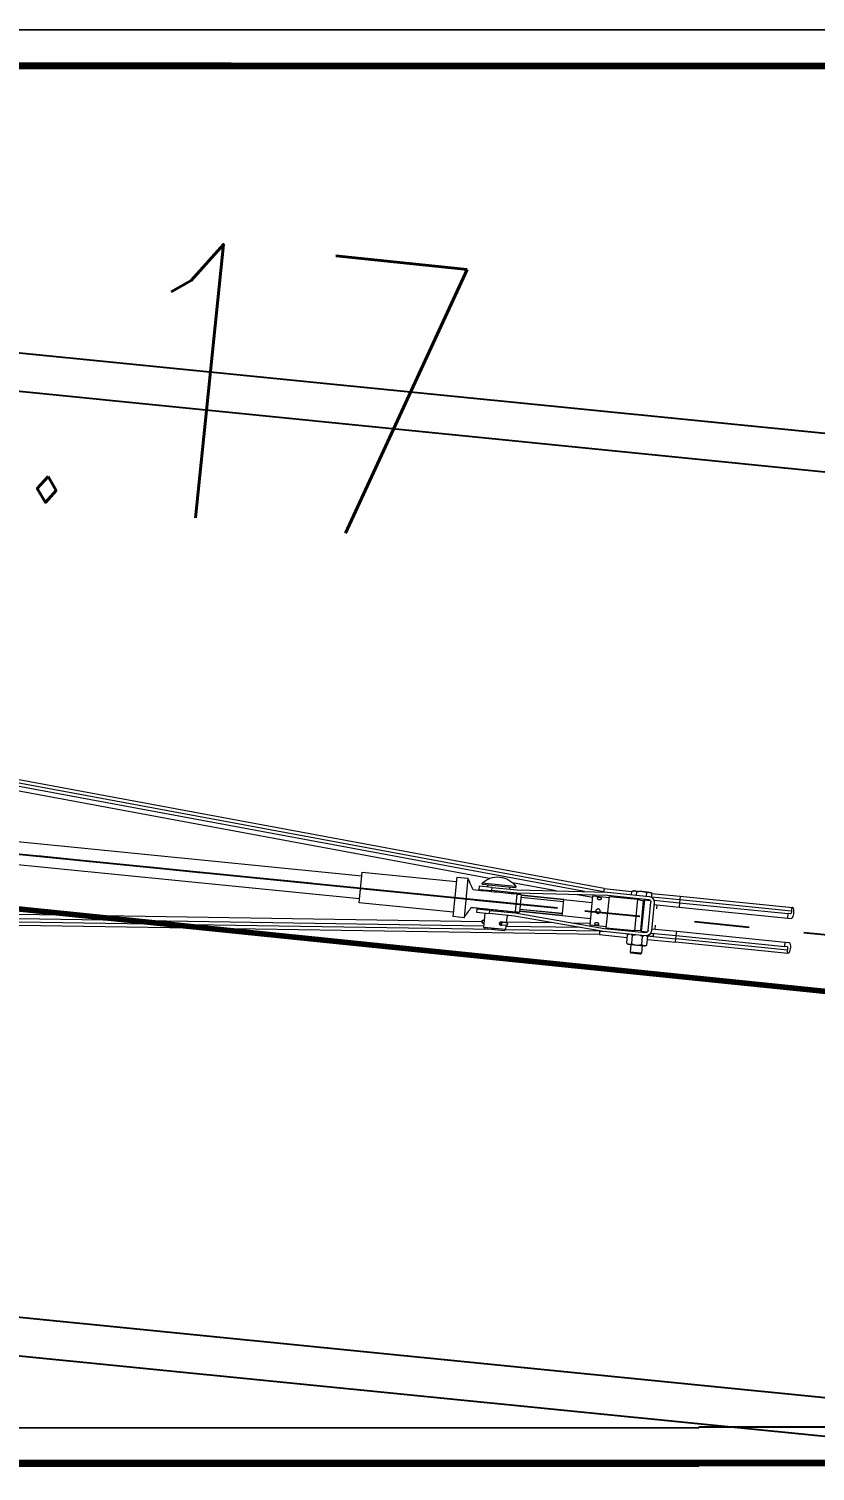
# Model space of a CAD drawing. Header units: millimetres. Extents: x -37020 to 35906, y -101 to 52234.
# Drawn here: x -37.727 to -36.297, y 322.834 to 325.458 of the extents above; entities that cross this region are included whole.
import ezdxf

# ---------------------------------------------------------------- set-up
doc = ezdxf.new("R2010")
doc.units = ezdxf.units.MM
doc.header["$PDMODE"] = 35
doc.header["$PDSIZE"] = 1
for name, pattern in [('CENTROX2', [101.6, 63.5, -12.7, 12.7, -12.7]), ('DASHED2', [0.375, 0.25, -0.125]), ('TRAZO_Y_PUNTO2', [12.7, 6.35, -3.175, 0, -3.175])]:
    doc.linetypes.add(name, pattern=pattern)
for name, color, linetype in [('Catenaria', 2, 'Continuous'), ('Eje unifilar', 4, 'CENTROX2'), ('M0_EQUIPOS', 2, 'Continuous'), ('ME-RIELES', 240, 'TRAZO_Y_PUNTO2'), ('R10', 240, 'Continuous'), ('unifilar VIAS Ppales', 5, 'DASHED2')]:
    doc.layers.add(name, color=color, linetype=linetype)
doc.styles.add('Romans', font='romans.shx', dxfattribs={"width": 0.8})
doc.styles.get("Standard").update_dxf_attribs({"font": 'arial.ttf'})
doc.dimstyles.get("Standard").update_dxf_attribs({"dimtxt": 0.18, "dimasz": 0.18, "dimexe": 0.18, "dimexo": 0.0625, "dimgap": 0.09, "dimtad": 0, "dimtih": 1, "dimtoh": 1, "dimdec": 4, "dimzin": 0, "dimdsep": 46, "dimtxsty": 'Standard', "dimcen": 0.09, "dimadec": 0, "dimazin": 0, "dimtfac": 1, "dimtdec": 4, "dimtofl": 0, "dimtmove": 0, "dimatfit": 3, "dimfxl": 1, "dimtolj": 1, "dimtzin": 0, "dimarcsym": 0})

# ---------------------------------------------------------------- blocks, each defined once
blk = doc.blocks.new('enlace tol')
at = {"layer": 'Eje unifilar'}
blk.add_line((-7125.4, -43306.6, -11480), (6097.6, -44628.9, -11480), dxfattribs=at)
blk = doc.blocks.new('A$C3C3C2E3F')
at = {"layer": 'M0_EQUIPOS', "color": 1, "linetype": 'Continuous', "lineweight": 15}
for p, q in [((-21, -1.7), (-21, -104.3)), ((-18, -2.3), (-18, -104.3)), ((-15, -2.9), (-15, -5.1)), ((-15, -5.1), (-11, -5.1)), ((-15, -104.3), (-15, -5.1)), ((-11, -5.1), (-11, -1.7)), ((-11, -104.3), (-11, -5.1)), ((11, -5.1), (11, -1.7)), ((11, -104.3), (11, -5.1)), ((11, -5.1), (15, -5.1)), ((15, -2.9), (15, -5.1)), ((15, -104.3), (15, -5.1)), ((18, -104.3), (18, -2.3)), ((21, -104.3), (21, -1.7)), ((-21, -104.3), (-18, -104.3)), ((-21, -130.1), (-21, -104.3)), ((-18, -104.3), (-15, -104.3)), ((-18, -131), (-18, -104.3)), ((-15, -104.3), (-11, -104.3)), ((-15, -127.7), (-15, -104.3)), ((-11, -127.3), (-11, -104.3)), ((15, -104.3), (11, -104.3)), ((11, -127.3), (11, -104.3)), ((18, -104.3), (15, -104.3)), ((15, -127.7), (15, -104.3)), ((21, -104.3), (18, -104.3)), ((18, -130.1), (18, -104.3)), ((21, -130.2), (21, -104.3)), ((-26.3, -130.1), (-27.1, -131.3)), ((-26.3, -130.1), (-18.5, -130.1)), ((-17.8, -131.2), (-18.5, -130.1)), ((-15, -125.3), (-17.8, -125.3)), ((-17.8, -125.3), (-17.8, -130.9)), ((-14.5, -131), (-14.5, -136)), ((13, -127.3), (-13, -127.3)), ((-13, -130.3), (13, -130.3)), ((-7.5, -124.3), (-11, -124.3)), ((7.5, -124.3), (11, -124.3)), ((14.5, -136), (14.5, -131)), ((17.5, -130.1), (21, -130.1)), ((21.7, -131.3), (21, -130.1)), ((-34.1, -134.3), (-35, -135.1)), ((-35, -135.1), (-35, -135.7)), ((-35, -135.7), (-35, -143.5)), ((-35, -143.5), (-34.1, -144.3)), ((-27.1, -134.3), (-34.1, -134.3)), ((-34.1, -134.3), (-34.1, -135)), ((-34.1, -135), (-34.1, -144.3)), ((-34.1, -144.3), (-27.1, -144.3)), ((-27.1, -131.3), (-27.1, -132.4)), ((-27.1, -139.3), (-27.1, -132.4)), ((-27.1, -146.2), (-27.1, -139.3)), ((-26.3, -134.7), (-18.5, -134.7)), ((-26.3, -143.9), (-18.5, -143.9)), ((-18.5, -134.7), (-18, -133.6)), ((-18.5, -143.9), (-18, -141.7)), ((-18, -145.2), (-18.5, -143.9)), ((-18, -132.3), (-18, -170.4)), ((-15, -170.3), (-15, -132.3)), ((-14.5, -136), (-13.5, -137.3)), ((-14.5, -136), (14.5, -136)), ((-13.5, -137.3), (-14.5, -142.6)), ((-14.5, -142.6), (-14.5, -168.3)), ((14.5, -142.6), (-14.5, -142.6)), ((13.5, -137.3), (-13.5, -137.3)), ((13.5, -137.3), (14.5, -136)), ((14.5, -142.6), (13.5, -137.3)), ((14.5, -168.3), (14.5, -142.6)), ((15, -132.3), (15, -170.3)), ((18, -170.4), (18, -132.3)), ((18, -134.7), (21, -134.7)), ((18, -143.9), (21, -143.9)), ((21.7, -132.4), (21.7, -131.3)), ((21.7, -132.4), (21.7, -139.3)), ((21.7, -146.2), (21.7, -139.3)), ((-27.1, -147.3), (-27.1, -146.2)), ((-27.1, -147.3), (-26.3, -148.5)), ((-26.3, -148.5), (-18.5, -148.5)), ((-21, -173.9), (-21, -148.5)), ((-18.5, -148.5), (-18, -147.6)), ((18, -148.5), (21, -148.5)), ((21, -148.5), (21.7, -147.3)), ((21, -173.9), (21, -148.4)), ((21.7, -147.3), (21.7, -146.2)), ((-18, -170.4), (-12, -252.4)), ((-18, -174), (-18, -170.4)), ((-9, -252.3), (-15, -170.3)), ((-14.5, -168.3), (14.5, -168.3)), ((-13.5, -168.3), (-13.5, -183.3)), ((15, -170.3), (9, -252.3)), ((12, -252.4), (18, -170.4)), ((13.5, -183.3), (13.5, -168.3)), ((18, -174), (18, -170.4)), ((-21, -173.9), (-75, -813.9)), ((-18, -174), (-25.2, -259.5)), ((-17.7, -174), (-18, -174)), ((-13.5, -183.3), (13.5, -183.3)), ((-11.7, -183.3), (-12.9, -197.8)), ((-7.5, -183.3), (-7.5, -209.3)), ((7.5, -209.3), (7.5, -183.3)), ((11.8, -183.3), (13, -197.8)), ((18, -174), (17.8, -174)), ((18, -174), (72, -814)), ((21, -173.9), (75, -813.9)), ((-16.4, -191.4), (-22.1, -259.3)), ((16.5, -191.4), (69, -814.1)), ((-7.5, -209.3), (-7.5, -248.3)), ((-7.5, -209.3), (-2.2, -209.3)), ((-7.4, -209.3), (-7.4, -248.3)), ((-7.2, -209.3), (-7.2, -248.3)), ((-5.5, -209.3), (-5.5, -248.3)), ((-5.4, -209.3), (-5.4, -248.3)), ((-2.2, -209.3), (7.5, -209.3)), ((5.5, -209.3), (5.5, -248.3)), ((5.6, -248.3), (5.6, -209.3)), ((7.3, -209.3), (7.3, -248.3)), ((7.5, -248.3), (7.5, -209.3)), ((7.5, -209.3), (7.5, -248.3)), ((-14.5, -216.9), (-18.1, -259.3)), ((14.6, -216.9), (18.1, -257.3)), ((8, -248.3), (-8, -248.3)), ((-25, -259.3), (-26, -260.3)), ((-26, -278.3), (-26, -260.3)), ((-21.4, -259.3), (-25, -259.3)), ((-25, -259.3), (-25, -279.3)), ((-21.4, -259.3), (-21.4, -262.5)), ((-21.4, -259.4), (-21.4, -262.4)), ((-12, -259.3), (-18.5, -259.3)), ((-18.5, -259.3), (-18.5, -262.5)), ((-18.5, -262.4), (-18.5, -259.4)), ((-12, -252.4), (-12, -275.3)), ((-9, -275.3), (-9, -252.3)), ((-8, -259.3), (-9, -259.3)), ((8, -252.4), (-8, -252.4)), ((9, -259.3), (8, -259.3)), ((9, -252.3), (9, -275.3)), ((12, -275.3), (12, -252.4)), ((14, -259.3), (12, -259.3)), ((14, -261.1), (14, -254.3)), ((14, -284.3), (14, -261.1)), ((14.9, -253.9), (14.9, -260.9)), ((14.9, -260.9), (14.9, -284.6)), ((-26, -268.8), (-72, -814)), ((-21.4, -262.4), (-21.4, -263.1)), ((-21.4, -262.5), (-21.4, -263.1)), ((-21.4, -263.1), (-21.4, -264.7)), ((-21.4, -263.1), (-21.4, -263.1)), ((-21.4, -263.1), (-21.4, -264.7)), ((-18.5, -263.1), (-18.5, -262.4)), ((-18.5, -262.5), (-18.5, -263.1)), ((-18.5, -264.6), (-18.5, -263.1)), ((-18.5, -263.1), (-18.5, -263.1)), ((-18.5, -263.1), (-18.5, -264.7)), ((-12, -275.3), (-9, -275.3)), ((-12, -287.3), (-12, -275.3)), ((-9, -275.3), (-9, -287.3)), ((9, -275.3), (12, -275.3)), ((9, -287.3), (9, -275.3)), ((12, -275.3), (12, -287.3)), ((-23.8, -279.3), (-69, -814.1)), ((-20, -281.2), (-65, -814.3)), ((-26, -278.3), (-25, -279.3)), ((-25, -279.3), (-12, -279.3)), ((-21.4, -279.3), (-21.4, -280.3)), ((-21.4, -279.3), (-21.4, -280.3)), ((-21.1, -281.2), (-18.8, -281.2)), ((-18.5, -280.3), (-18.5, -279.3)), ((-18.5, -279.3), (-18.5, -280.3)), ((-9, -287.3), (-12, -287.3)), ((-9, -279.3), (-8, -279.3)), ((8, -279.3), (9, -279.3)), ((12, -287.3), (9, -287.3)), ((12, -279.3), (14, -279.3)), ((19.8, -278.4), (65, -814.3)), ((-18, -298), (-18, -308.3)), ((18, -298), (-18, -298)), ((18, -308.3), (18, -298)), ((0, -308.3), (-18, -308.3)), ((-14, -308.3), (-14, -394.3)), ((18, -308.3), (0, -308.3)), ((14, -394.3), (14, -308.3)), ((-14, -394.3), (14, -394.3)), ((-10.5, -394.3), (-10.5, -394.4)), ((-10.5, -394.3), (-10.5, -969.3)), ((-10.5, -394.4), (10.5, -394.4)), ((10.5, -394.4), (10.5, -394.3)), ((10.5, -969.3), (10.5, -394.3))]:
    blk.add_line(p, q, dxfattribs=at)
at = {"layer": 'M0_EQUIPOS', "color": 1, "linetype": 'Continuous', "lineweight": 15, "flags": 128}
for points in [[(-11, -1.7), (-11.2, -1.2), (-11.7, -0.8), (-12.7, -0.4), (-13.9, -0.1), (-15.2, 0), (-16.7, 0), (-18, -0.1), (-19.2, -0.4), (-20.2, -0.8), (-20.8, -1.2), (-21, -1.7)], [(11, -1.7), (11.3, -1.2), (11.8, -0.8), (12.8, -0.4), (14, -0.1), (15.3, 0), (16.8, 0), (18.1, -0.1), (19.3, -0.4), (20.3, -0.8), (20.8, -1.2), (21, -1.7)], [(-21, -1.7), (-20.9, -1.9), (-20.7, -2), (-20.4, -2.2), (-20, -2.3), (-19.5, -2.4), (-19, -2.4), (-18.4, -2.4), (-18, -2.3)], [(-18, -2.3), (-17.5, -2.2), (-17, -2.2), (-16.4, -2.2), (-16, -2.3), (-15.5, -2.4), (-15.2, -2.5), (-15, -2.7), (-15, -2.9)], [(18, -2.3), (17.6, -2.2), (17, -2.2), (16.5, -2.2), (16, -2.3), (15.6, -2.4), (15.3, -2.5), (15.1, -2.7), (15, -2.9)], [(21, -1.7), (21, -1.9), (20.8, -2), (20.5, -2.2), (20, -2.3), (19.6, -2.4), (19, -2.4), (18.5, -2.4), (18, -2.3)], [(-18, -174), (-18.3, -174), (-18.7, -174), (-19, -174), (-19.4, -173.9), (-19.8, -173.9), (-20.1, -173.9), (-20.4, -173.9), (-20.6, -173.9), (-20.8, -173.9), (-20.9, -173.9), (-21, -173.9)], [(21, -173.9), (21, -173.9), (20.9, -173.9), (20.8, -173.9), (20.6, -173.9), (20.3, -173.9), (20, -173.9), (19.7, -173.9), (19.4, -173.9), (19, -174), (18.7, -174), (18.4, -174), (18, -174)]]:
    blk.add_lwpolyline(points, dxfattribs=at)
at = {"layer": 'M0_EQUIPOS', "color": 1, "linetype": 'Continuous', "lineweight": 15}
for centre, radius, start, end in [((-13, -132.3), 5, 90, 180), ((-13, -132.3), 2, 90, 180), ((13, -132.3), 5, 360, 90), ((13, -132.3), 2, 360, 90), ((-20, -259.6), 1.45, 10.9623, 169.0376), ((-21.2, -259.4), 0.23, 169.0376, 180), ((-18.8, -259.4), 0.23, 360, 10.9623), ((14.5, -254.3), 0.5, 50.1317, 180), ((2, -269.3), 20, 309.8683, 50.1317), ((-20, -262.2), 1.45, 190.9623, 349.0376), ((-20, -262.6), 1.51, 199.4092, 340.5908), ((-18.8, -262.4), 0.23, 349.0376, 360), ((14.5, -284.3), 0.5, 180, 309.8683)]:
    blk.add_arc(centre, radius, start, end, dxfattribs=at)
for centre, major_axis, ratio, start_param, end_param in [((-20, -279.9), (0, 2.16), 0.670309, 1.762125, 2.208164), ((-20, -281.3), (1.45, 0), 0.112121, 0.637368, 2.504225), ((-20, -279.9), (0, 2.16), 0.670309, 4.075021, 4.52106)]:
    blk.add_ellipse(centre, major_axis=major_axis, ratio=ratio, start_param=start_param, end_param=end_param, dxfattribs=at)
for points, knots in [([(-27.1, -132.4), (-27.1, -132.3), (-27, -131.9), (-26.9, -131.1), (-26.5, -130.4), (-26.3, -130.1)], [0, 0, 0, 0, 0.0700772, 0.5307516, 1, 1, 1, 1]), ([(-17.8, -131.7), (-17.9, -131.5), (-18, -131), (-18.3, -130.4), (-18.5, -130.1)], [0, 0, 0, 0, 0.3575199, 1, 1, 1, 1]), ([(21, -130.1), (21, -130.2), (21.5, -131), (21.6, -131.7), (21.7, -132.4)], [0, 0, 0, 0, 0.188731, 1, 1, 1, 1]), ([(-26.3, -134.7), (-26.5, -134.3), (-26.9, -133.5), (-27, -132.8), (-27.1, -132.4)], [0, 0, 0, 0, 0.495437, 1, 1, 1, 1]), ([(-27.1, -139.3), (-27.1, -139.2), (-27, -138.4), (-26.9, -136.8), (-26.5, -135.4), (-26.3, -134.7)], [0, 0, 0, 0, 0.070082, 0.530784, 1, 1, 1, 1]), ([(-26.3, -143.9), (-26.5, -143.2), (-26.9, -141.7), (-27, -140.1), (-27.1, -139.3)], [0, 0, 0, 0, 0.495458, 1, 1, 1, 1]), ([(-27.1, -146.2), (-27, -146), (-27, -145.2), (-26.6, -144.5), (-26.3, -143.9)], [0, 0, 0, 0, 0.268647, 1, 1, 1, 1]), ([(-18, -137), (-18, -136.9), (-18, -136.1), (-18.3, -135.4), (-18.5, -134.7)], [0, 0, 0, 0, 0.070203, 1, 1, 1, 1]), ([(21.7, -132.4), (21.7, -132.5), (21.6, -133.3), (21.3, -134.1), (21, -134.7)], [0, 0, 0, 0, 0.214381, 1, 1, 1, 1]), ([(21, -134.7), (21.2, -135.4), (21.6, -136.9), (21.6, -138.5), (21.7, -139.3)], [0, 0, 0, 0, 0.495458, 1, 1, 1, 1]), ([(21.7, -139.3), (21.7, -139.4), (21.7, -140.2), (21.5, -141.8), (21.1, -143.2), (21, -143.9)], [0, 0, 0, 0, 0.070085, 0.530776, 1, 1, 1, 1]), ([(21, -143.9), (21.2, -144.3), (21.6, -145), (21.6, -145.8), (21.7, -146.2)], [0, 0, 0, 0, 0.495449, 1, 1, 1, 1]), ([(-26.3, -148.5), (-26.4, -148.3), (-26.9, -147.6), (-27, -146.8), (-27.1, -146.2)], [0, 0, 0, 0, 0.257588, 1, 1, 1, 1]), ([(-18.5, -148.5), (-18.4, -148.3), (-18.1, -147.9), (-18, -147.4), (-18, -147.1)], [0, 0, 0, 0, 0.402975, 1, 1, 1, 1]), ([(21.7, -146.2), (21.7, -146.3), (21.7, -146.7), (21.5, -147.5), (21.1, -148.2), (21, -148.5)], [0, 0, 0, 0, 0.070094, 0.530744, 1, 1, 1, 1]), ([(-11.6, -179.3), (-11.5, -179.3), (-11.3, -179.2), (-11, -178.9), (-10.7, -178.4), (-10.5, -177.8), (-10.5, -177.1), (-10.6, -176.4), (-10.9, -175.9), (-11.2, -175.5), (-11.5, -175.3), (-11.9, -175.3), (-12.1, -175.6), (-12.4, -176), (-12.5, -176.6), (-12.5, -177.3), (-12.5, -178), (-12.4, -178.6), (-12.2, -179), (-11.9, -179.3), (-11.7, -179.3), (-11.6, -179.3)], [0, 0, 0, 0, 0.053266, 0.106531, 0.160181, 0.214076, 0.267569, 0.320636, 0.373908, 0.427682, 0.481498, 0.534796, 0.587882, 0.641331, 0.695204, 0.748887, 0.80205, 0.85517, 0.908809, 0.962714, 1, 1, 1, 1]), ([(0, -179.3), (0.3, -179.3), (0.7, -179.2), (1.3, -178.9), (1.8, -178.4), (2, -177.8), (2.1, -177.1), (1.9, -176.4), (1.5, -175.9), (0.9, -175.5), (0.3, -175.3), (-0.4, -175.3), (-1, -175.6), (-1.5, -176), (-1.9, -176.6), (-2, -177.3), (-1.9, -178), (-1.6, -178.6), (-1.1, -179), (-0.5, -179.3), (-0.1, -179.3), (0, -179.3)], [0, 0, 0, 0, 0.053296, 0.106568, 0.160206, 0.214095, 0.267585, 0.320653, 0.373935, 0.427704, 0.481537, 0.53483, 0.587912, 0.641356, 0.695198, 0.748879, 0.802029, 0.855162, 0.908779, 0.962661, 1, 1, 1, 1]), ([(11.7, -179.3), (11.8, -179.3), (12.1, -179.2), (12.3, -178.9), (12.5, -178.4), (12.6, -177.8), (12.6, -177.1), (12.6, -176.4), (12.4, -175.9), (12.2, -175.5), (11.9, -175.3), (11.5, -175.3), (11.2, -175.6), (10.9, -176), (10.7, -176.6), (10.6, -177.3), (10.7, -178), (10.9, -178.6), (11.2, -179), (11.5, -179.3), (11.7, -179.3), (11.7, -179.3)], [0, 0, 0, 0, 0.053266, 0.106559, 0.160209, 0.214096, 0.267588, 0.320656, 0.373937, 0.427725, 0.481506, 0.534854, 0.587921, 0.641359, 0.69523, 0.74891, 0.802068, 0.855204, 0.908819, 0.962727, 1, 1, 1, 1]), ([(-8, -252.4), (-8, -252.1), (-8, -251.4), (-8, -250.3), (-8, -249.2), (-8, -248.4), (-8, -248.3), (-8, -248.3)], [0, 0, 0, 0, 0.098668, 0.252806, 0.421404, 0.675434, 1, 1, 1, 1]), ([(8, -248.3), (8, -248.3), (8, -248.4), (8, -248.8), (8, -249.8), (8, -251), (8, -252), (8, -252.4)], [0, 0, 0, 0, 0.235567, 0.469448, 0.660633, 0.852965, 1, 1, 1, 1]), ([(-8, -292.3), (-8, -287.4), (-8, -277.7), (-8, -264.3), (-8, -256), (-8, -252.4)], [0, 0, 0, 0, 0.362756, 0.727172, 1, 1, 1, 1]), ([(8, -252.4), (8, -255.8), (8, -262.6), (8, -272.7), (8, -282.6), (8, -289), (8, -292.3)], [0, 0, 0, 0, 0.2588241, 0.5184556, 0.7589906, 1, 1, 1, 1]), ([(-21.7, -263.8), (-21.7, -264), (-21.6, -264.3), (-21.3, -264.8), (-20.9, -265.1), (-20.4, -265.3), (-19.8, -265.4), (-19.2, -265.2), (-18.7, -264.9), (-18.4, -264.5), (-18.2, -264), (-18.2, -263.5), (-18.3, -263.2), (-18.5, -263), (-18.5, -263)], [0, 0, 0, 0, 0.089115, 0.178222, 0.268059, 0.358548, 0.44812, 0.536714, 0.625804, 0.716042, 0.806406, 0.895574, 0.984161, 1, 1, 1, 1]), ([(-21.4, -263), (-21.4, -263), (-21.5, -263.1), (-21.7, -263.4), (-21.7, -263.7), (-21.7, -263.8)], [0, 0, 0, 0, 0.0464158, 0.6015747, 1, 1, 1, 1]), ([(-18, -298), (-17.9, -298), (-17.7, -297.9), (-16.8, -297.4), (-15.7, -296.7), (-14.2, -295.9), (-12.4, -294.9), (-10.3, -293.6), (-8.7, -292.7), (-8, -292.3)], [0, 0, 0, 0, 0.193409, 0.31938, 0.445383, 0.578225, 0.711161, 0.855557, 1, 1, 1, 1]), ([(8, -292.3), (8.9, -292.8), (10.7, -293.8), (13, -295.2), (15.1, -296.3), (16.6, -297.2), (17.6, -297.8), (18, -298), (18, -298), (18, -298)], [0, 0, 0, 0, 0.1609704, 0.3218751, 0.4837238, 0.6454446, 0.79012, 0.9347316, 1, 1, 1, 1])]:
    blk.add_open_spline(points, degree=3, knots=knots, dxfattribs=at)
blk = doc.blocks.new('*D248')
at = {"layer": 'Defpoints', "color": 0, "transparency": 16777216}
for p in [(-63.5531, 326.5044), (-17.5612, 322.408), (-17.6234, 321.8002)]:
    blk.add_point(p, dxfattribs=at)
at = {"layer": 'Catenaria', "color": 3, "linetype": 'Continuous', "transparency": 16777216, "insert": (-37.6719, 324.8447), "char_height": 0.5, "attachment_point": 5, "rotation": 354.1521, "style": 'Romans'}
blk.add_mtext('\\A1;46.17', dxfattribs=at)

msp = doc.modelspace()

# ---------------------------------------------------------------- linework, layer by layer
at = {"layer": 'Catenaria', "linetype": 'Continuous', "const_width": 0.01, "elevation": -11.48}
msp.add_lwpolyline([(-83.1449, 328.4957), (-17.6234, 321.8002), (3.6992, 319.6213)], dxfattribs=at)
at = {"layer": 'ME-RIELES', "color": 8, "ltscale": 0.1, "const_width": 0.01, "elevation": 0.2291}
msp.add_lwpolyline([(-342.3687, 325.4056), (58.431, 325.3871)], dxfattribs=at)
at = {"layer": 'ME-RIELES', "color": 8, "ltscale": 0.1, "const_width": 0.01}
msp.add_lwpolyline([(-342.2865, 322.8635), (59.3197, 322.8449)], dxfattribs=at)
at = {"layer": 'unifilar VIAS Ppales', "color": 251, "linetype": 'Continuous', "ltscale": 10}
for p, q in [((-5.7271, 325.4496, -11.48), (-45.3398, 325.4572, -11.48)), ((-5.7271, 325.3798, -11.48), (-45.3398, 325.3873, -11.48)), ((-85.7477, 322.9374, -11.48), (-36.509, 322.9123)), ((-36.5087, 322.9143, -27.9155), (-5.5319, 322.9051, -11.48)), ((-85.7478, 322.8676, -11.48), (-36.509, 322.8425)), ((-36.5087, 322.8445, -27.9155), (-5.5319, 322.8352, -11.48))]:
    msp.add_line(p, q, dxfattribs=at)
at = {"layer": 'unifilar VIAS Ppales', "color": 251, "linetype": 'Continuous', "ltscale": 10, "elevation": -11.48}
for points in [[(-3.1824, 322.9035, -0.024862), (-32.944, 324.3879), (-46.167, 325.7102, 0.024923), (-76.1091, 327.2037)], [(-3.1825, 322.8337, -0.024862), (-32.951, 324.3184), (-46.174, 325.6407, 0.024923), (-76.1091, 327.1338)], [(-3.1827, 321.1576, -0.024862), (-33.1176, 322.6506), (-46.3407, 323.973, 0.024923), (-76.1091, 325.4577)], [(-3.1827, 321.0877, -0.024862), (-33.1246, 322.5811), (-46.3477, 323.9035, 0.024923), (-76.1091, 325.3879)]]:
    msp.add_lwpolyline(points, format="xyb", dxfattribs=at)
at = {"layer": 'unifilar VIAS Ppales', "ltscale": 10, "elevation": -11.48}
msp.add_lwpolyline([(-3.1826, 321.9956, -0.024862), (-33.0343, 323.4845), (-46.2573, 324.8069, 0.024923), (-76.1091, 326.2958)], format="xyb", dxfattribs=at)

# ---------------------------------------------------------------- block references
at = {"layer": 'Catenaria', "color": 1, "ltscale": 4, "xscale": -0.001999999999955285, "yscale": 0.001999999999955285, "zscale": 0.001999999999955285, "rotation": 264.2892873491125}
msp.add_blockref('A$C3C3C2E3F', (-36.3393, 323.8171, -22.96), dxfattribs=at)
at = {"layer": 'R10', "linetype": 'Continuous', "xscale": 0.001, "yscale": 0.001, "zscale": 0.001, "rotation": 180}
msp.add_blockref('enlace tol', (-40.1597, 280.178), dxfattribs=at)

# ---------------------------------------------------------------- dimensions: what is measured, and where the dimension line sits
at = {"layer": 'Catenaria', "linetype": 'Continuous'}
dim = msp.add_linear_dim(base=(-17.5612, 322.408), p1=(-63.5531, 326.5044, -11.48), p2=(-17.6234, 321.8002), angle=354.1521, dimstyle='Standard', override={"dimscale": 0.1, "dimtxt": 5, "dimasz": 2.5, "dimexe": 1, "dimexo": 1, "dimgap": 1.25, "dimtad": 1, "dimtih": 0, "dimtoh": 0, "dimdec": 2, "dimzin": 1, "dimtxsty": 'Romans', "dimcen": 1, "dimse1": 1, "dimse2": 1, "dimsd1": 1, "dimsd2": 1, "dimclrd": 2, "dimclre": 1, "dimclrt": 3, "dimaunit": 1, "dimadec": 3, "dimtdec": 2, "dimtix": 1, "dimtofl": 1, "dimatfit": 0, "dimtzin": 8}, dxfattribs=at)
dim.commit()
dim.dimension.update_dxf_attribs({"geometry": '*D248', "text_midpoint": (-37.7101, 324.4716), "dimtype": 161})

doc.saveas('drawing.dxf')
